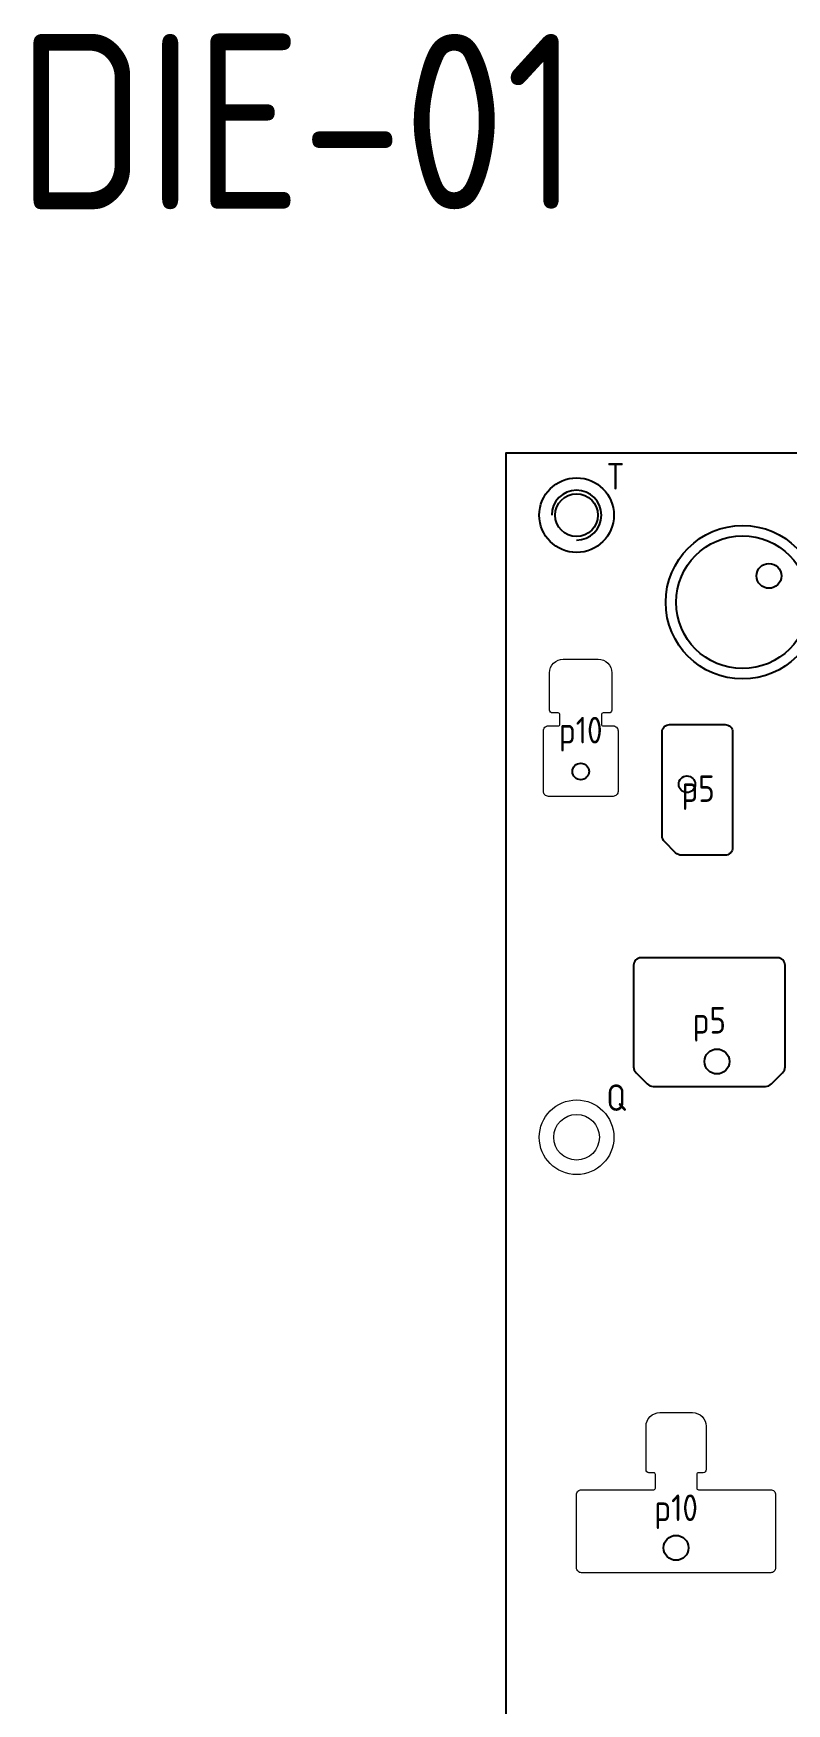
# Model space of a CAD drawing. Header units: millimetres. Extents: x 48754 to 50247, y 1387 to 2180.
# Drawn here: x 48753.6 to 48935.2, y 1777.4 to 2180.1 of the extents above; entities that cross this region are included whole.
import ezdxf
from ezdxf.enums import TextEntityAlignment as Align

# ---------------------------------------------------------------- set-up
doc = ezdxf.new("R2010")
doc.units = ezdxf.units.MM
doc.linetypes.add('HIDDEN', pattern=[0])
for name, color, linetype in [('DIE', 7, 'Continuous'), ('DIE_O', 40, 'Continuous'), ('DIE_W', 1, 'Continuous'), ('DIM', 4, 'Continuous'), ('TEXT', 4, 'Continuous')]:
    doc.layers.add(name, color=color, linetype=linetype)
doc.styles.add('gbenor', font='gbenor.shx', dxfattribs={"bigfont": 'gbcbig.shx'})
doc.styles.get("Standard").update_dxf_attribs({"font": 'txt.shx', "width": 0.85, "bigfont": 'ctxt.shx'})
doc.dimstyles.new('T-2-WX', dxfattribs={"dimtxt": 2, "dimasz": 2, "dimexe": 0.5, "dimexo": 0.5, "dimgap": 0.5, "dimtad": 1, "dimtxsty": 'Standard', "dimblk": 'OPEN30', "dimcen": 0, "dimazin": 3, "dimtfac": 1, "dimtmove": 0, "dimatfit": 3, "dimldrblk": 'OPEN30', "dimlwd": -1, "dimlwe": -1})

# ---------------------------------------------------------------- blocks, each defined once
blk = doc.blocks.new('*D7587')
at = {"layer": 'Defpoints', "color": 0}
for p in [(49557.56, 2078.96), (49573.32, 2078.96), (48867.56, 1558.96)]:
    blk.add_point(p, dxfattribs=at)
at = {"layer": 'DIM', "color": 0}
blk.add_line((49558.06, 2078.96), (49578.19, 2078.96), dxfattribs=at)
at = {"layer": 'DIM', "color": 0, "insert": (49576, 2080.46), "char_height": 2, "attachment_point": 5}
blk.add_mtext('520', dxfattribs=at)
blk = doc.blocks.new('_Open30')
blk = doc.blocks.new('*D7588')
at = {"layer": 'Defpoints', "color": 0}
for p in [(49557.56, 2095.55), (49557.56, 2078.96), (48867.56, 1558.96)]:
    blk.add_point(p, dxfattribs=at)
at = {"layer": 'DIM', "color": 0}
blk.add_line((49557.56, 2079.46), (49557.56, 2100.34), dxfattribs=at)
at = {"layer": 'DIM', "color": 0, "insert": (49556.06, 2098.19), "char_height": 2, "attachment_point": 5, "rotation": 90}
blk.add_mtext('690', dxfattribs=at)

msp = doc.modelspace()

# ---------------------------------------------------------------- linework, layer by layer
at = {"layer": 'DIE'}
msp.add_lwpolyline([(48867.562, 1558.962), (48867.562, 2078.962), (49557.562, 2078.962), (49557.562, 1558.962)], close=True, dxfattribs=at)
at = {"layer": 'DIE_O'}
for radius in [9, 5.15]:
    msp.add_circle((48884.562, 2063.962), radius, dxfattribs=at)
at = {"layer": 'DIE_O', "linetype": 'HIDDEN', "ltscale": 5}
msp.add_circle((48924.562, 2042.962), 18.5, dxfattribs=at)
at = {"layer": 'DIE_O', "color": 3}
for centre, radius in [((48930.925, 2049.326), 3), ((48885.562, 2002.162), 2), ((48911.172, 1999.081), 2), ((48918.387, 1932.229), 3), ((48908.552, 1814.962), 3)]:
    msp.add_circle(centre, radius, dxfattribs=at)
at = {"layer": 'DIE_O', "lineweight": 18}
for radius in [9, 5.5]:
    msp.add_circle((48884.562, 1913.962), radius, dxfattribs=at)
at = {"layer": 'DIE_O'}
msp.add_arc((48884.562, 2063.962), 6, 270, 180, dxfattribs=at)
at = {"layer": 'DIE_W', "linetype": 'Continuous', "lineweight": 15}
for points in [[(48890.962, 2013.162), (48893.362, 2013.162, -0.4142136), (48894.562, 2011.962), (48894.562, 1997.362, -0.4142136), (48893.362, 1996.162), (48877.762, 1996.162, -0.4142136), (48876.562, 1997.362), (48876.562, 2011.962, -0.4142136), (48877.762, 2013.162), (48880.162, 2013.162, 0.4142136), (48880.562, 2013.562), (48880.562, 2015.862, 0.4142136), (48880.162, 2016.262), (48878.762, 2016.262, -0.4142136), (48878.062, 2016.962), (48878.062, 2025.962, -0.4142136), (48881.362, 2029.262), (48889.762, 2029.262, -0.4142136), (48893.062, 2025.962), (48893.062, 2016.962, -0.4142136), (48892.362, 2016.262), (48890.962, 2016.262, 0.4142136), (48890.562, 2015.862), (48890.562, 2013.562, 0.4142136)], [(48913.952, 1828.962), (48931.352, 1828.962, -0.4142136), (48932.552, 1827.762), (48932.552, 1810.162, -0.4142136), (48931.352, 1808.962), (48885.752, 1808.962, -0.4142136), (48884.552, 1810.162), (48884.552, 1827.762, -0.4142136), (48885.752, 1828.962), (48903.152, 1828.962, 0.4142136), (48903.552, 1829.362), (48903.552, 1832.662, 0.4142136), (48903.152, 1833.062), (48902.002, 1833.062, -0.4142136), (48901.302, 1833.762), (48901.302, 1844.262, -0.4142136), (48904.602, 1847.562), (48912.502, 1847.562, -0.4142136), (48915.802, 1844.262), (48915.802, 1833.762, -0.4142136), (48915.102, 1833.062), (48913.952, 1833.062, 0.4142136), (48913.552, 1832.662), (48913.552, 1829.362, 0.4142136)]]:
    msp.add_lwpolyline(points, format="xyb", close=True, dxfattribs=at)
at = {"layer": 'DIE_W', "color": 1, "linetype": 'Continuous'}
for points in [[(48905.172, 1986.649), (48905.172, 2011.662, -0.4142136), (48906.972, 2013.462), (48920.372, 2013.462, -0.4142136), (48922.172, 2011.662), (48922.172, 1983.762, -0.4142136), (48920.372, 1981.962), (48909.859, 1981.962, -0.1989124), (48908.444, 1982.548), (48905.757, 1985.235, -0.1989124)], [(48901.584, 1926.815, 0.1989124), (48902.999, 1926.229), (48930.125, 1926.229, 0.1989124), (48931.539, 1926.815), (48934.226, 1929.502, 0.1989124), (48934.812, 1930.916), (48934.812, 1955.429, 0.4142136), (48933.012, 1957.229), (48900.112, 1957.229, 0.4142136), (48898.312, 1955.429), (48898.312, 1930.916, 0.1989124), (48898.897, 1929.502)]]:
    msp.add_lwpolyline(points, format="xyb", close=True, dxfattribs=at)
at = {"layer": 'DIE_W'}
msp.add_circle((48924.562, 2042.962), 16, dxfattribs=at)

# ---------------------------------------------------------------- texts
at = {"layer": 'TEXT', "linetype": 'Continuous', "lineweight": 20, "style": 'gbenor'}
msp.add_text('DIE-01', height=42.2498, dxfattribs=at).set_placement((48749.762, 2137.735))
at = {"layer": 'TEXT', "color": 4, "style": 'gbenor'}
for s, p in [('T', (48893.933, 2073.334)), ('p10', (48885.562, 2012.112)), ('p5', (48913.853, 1998.024)), ('p5', (48916.562, 1942.17)), ('Q', (48894.122, 1923.522)), ('p10', (48908.552, 1824.625))]:
    msp.add_text(s, height=6.4, dxfattribs=at).set_placement(p, align=Align.MIDDLE_CENTER)

# ---------------------------------------------------------------- dimensions: what is measured, and where the dimension line sits
at = {"layer": 'DIM', "color": 52}
for offset, dtype, picture, middle in [((0, 16.584), 1, '*D7588', (49556.062, 2098.192)), ((15.756, 0), 0, '*D7587', (49576.004, 2080.462))]:
    dim = msp.add_ordinate_dim(feature_location=(49557.562, 2078.962), offset=offset, dtype=dtype, origin=(48867.562, 1558.962), dimstyle='T-2-WX', dxfattribs=at)
    dim.commit()
    dim.dimension.update_dxf_attribs({"geometry": picture, "text_midpoint": middle})

doc.saveas('drawing.dxf')
